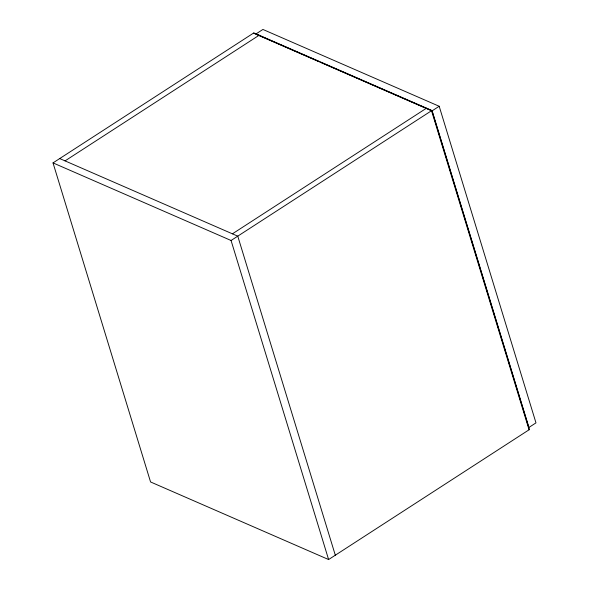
<?xml version="1.0" encoding="UTF-8"?>
<svg xmlns="http://www.w3.org/2000/svg" width="589" height="589" viewBox="0 0 589 589"><rect width="100%" height="100%" fill="white"/><g stroke="black" fill="none" stroke-linecap="round" stroke-linejoin="round"><path stroke-width="0.88" d="M53.017 162.895L253.844 32.888L431.892 110.489L529.437 429.543L328.61 559.55L150.563 481.957L53.017 162.895L231.065 240.489L328.61 559.55M65.055 160.885L259.182 35.215M232.419 233.826L426.554 108.155M231.065 240.489L431.892 110.489M432.12 110.842L439.188 106.27L535.983 422.873L528.915 427.452L432.12 110.842L426.215 108.273M439.188 106.27L262.915 29.45L255.854 34.022L319.105 61.595M320.791 62.324L424.529 107.537M253.469 33.131L431.516 110.725L529.069 429.786M59.71 158.559L237.765 236.16L335.31 555.213"/></g></svg>
